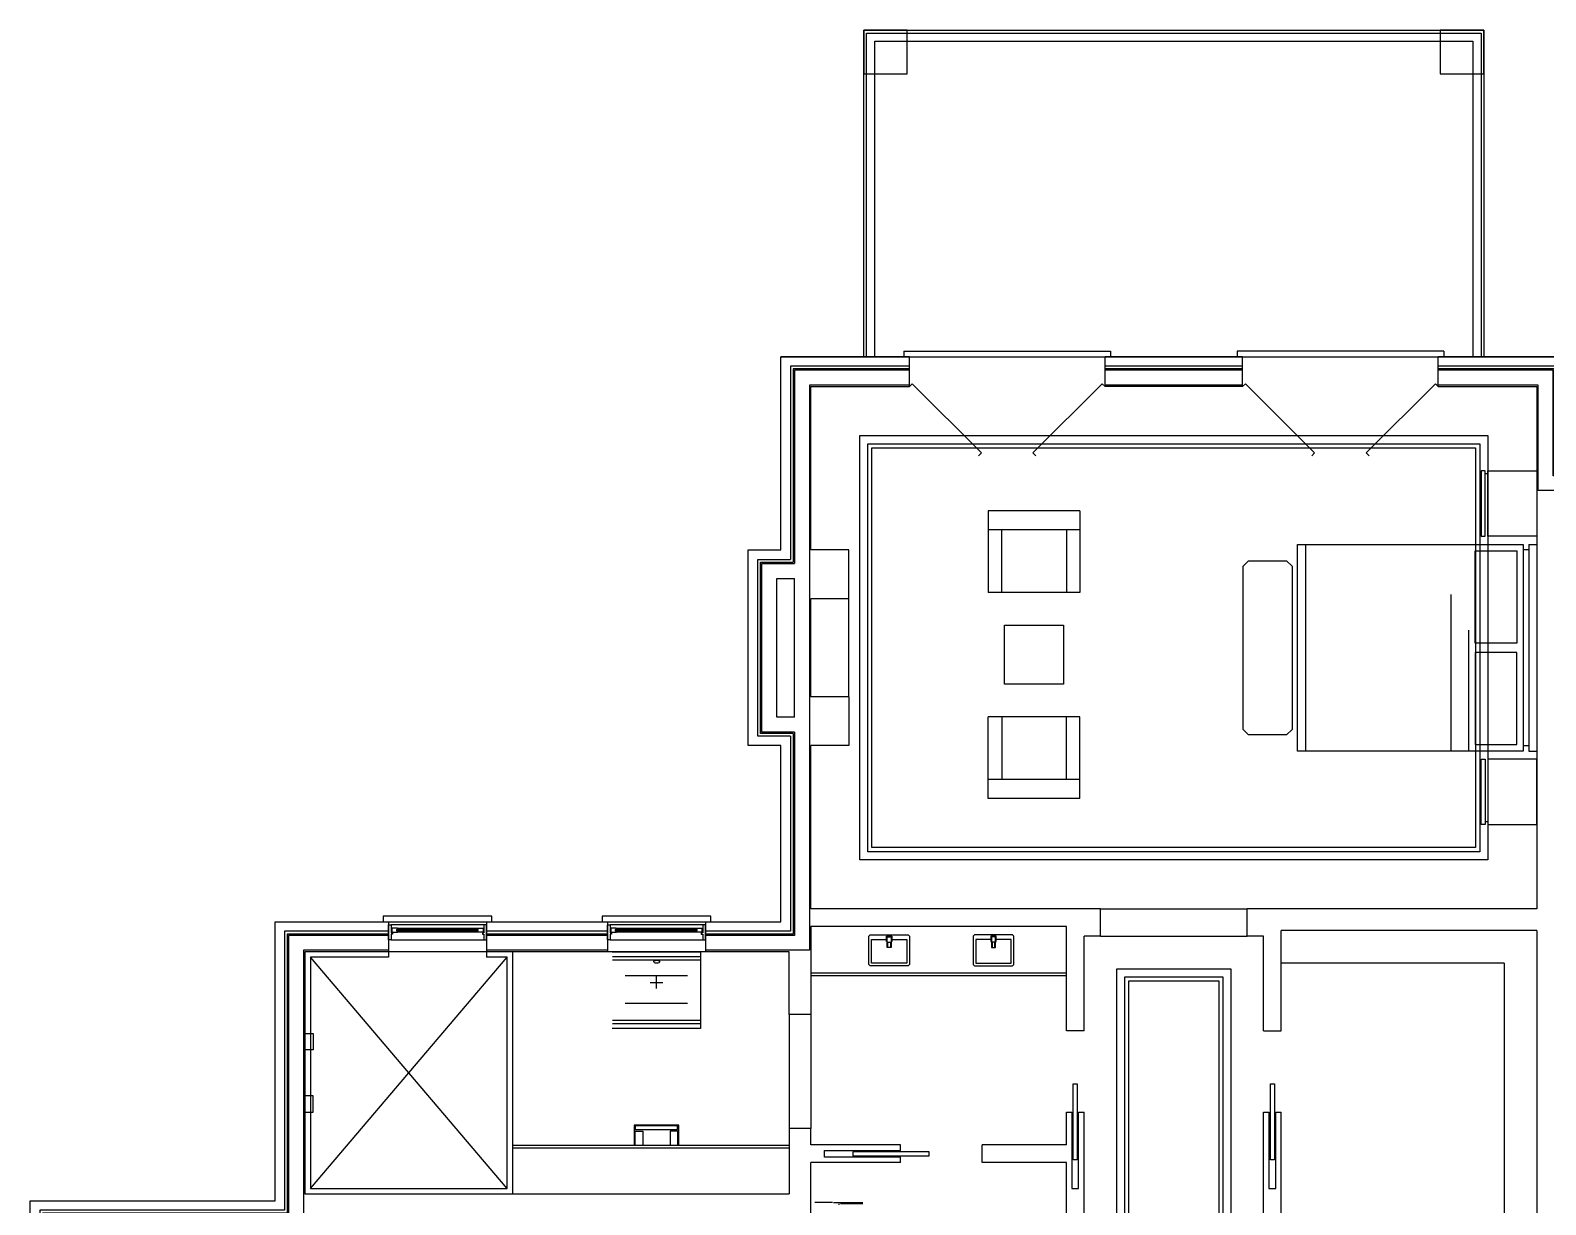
# Model space of a CAD drawing. Header units: metres. Extents: x -730 to 730, y 27 to 1096.
# Drawn here: x -728 to -171, y 664 to 1096 of the extents above; entities that cross this region are included whole.
import ezdxf

# ---------------------------------------------------------------- set-up
doc = ezdxf.new("R2010")
doc.units = ezdxf.units.M

msp = doc.modelspace()

# ---------------------------------------------------------------- linework, layer by layer
at = {"layer": 'Defpoints'}
msp.add_lwpolyline([(-70, 116.5), (-177, 116.5), (-177, 159.5), (-452.01, 159.5), (-452, 207.5), (-449, 207.5), (-449, 513), (-644, 513), (-644, 508.5), (-728, 508.5), (-728, 665.5), (-638, 665.5), (-638, 768.08), (-452, 768.08), (-452, 832.83), (-464, 832.83), (-464, 904.83), (-452, 904.83), (-452, 975.83), (-163, 975.83)], dxfattribs=at)
at = {"layer": 'FP-Above'}
for p, q in [((-334.5, 772.83), (-280.5, 772.83)), ((-334.5, 762.83), (-280.5, 762.83)), ((-186, 752.83), (-268, 752.83)), ((-186, 752.83), (-186, 644.58)), ((-441, 749.33), (-347, 749.33))]:
    msp.add_line(p, q, dxfattribs=at)
at = {"layer": 'FP-Above', "elevation": -0.34}
for points in [[(-423, 946.83), (-192, 946.83), (-192, 790.83), (-423, 790.83)], [(-420, 943.83), (-195, 943.83), (-195, 793.83), (-420, 793.83)], [(-418.5, 942.33), (-196.5, 942.33), (-196.5, 795.33), (-418.5, 795.33)]]:
    msp.add_lwpolyline(points, close=True, dxfattribs=at)
at = {"layer": 'FP-Above'}
for points in [[(-328.5, 750.83), (-286.5, 750.83), (-286.5, 644.58), (-328.5, 644.58)], [(-325.5, 747.83), (-289.5, 747.83), (-289.5, 647.58), (-325.5, 647.58)], [(-324, 746.33), (-291, 746.33), (-291, 649.08), (-324, 649.08)]]:
    msp.add_lwpolyline(points, close=True, dxfattribs=at)
for points in [[(-449, 734.04), (-449, 692.04)], [(-441, 734.04), (-441, 692.04)]]:
    msp.add_lwpolyline(points, dxfattribs=at)
at = {"layer": 'FP-Balcony', "elevation": -0.34}
for points in [[(-421.5, 975.83), (-421.5, 1095.83), (-193.5, 1095.83), (-193.5, 975.83)], [(-420.5, 975.83), (-420.5, 1094.83), (-194.5, 1094.83), (-194.5, 975.83)], [(-417.5, 975.83), (-417.5, 1091.83), (-197.5, 1091.83), (-197.5, 975.83)]]:
    msp.add_lwpolyline(points, dxfattribs=at)
at = {"layer": 'FP-Below', "elevation": -0.34}
for points in [[(-421.5, 1079.83), (-405.5, 1079.83), (-405.5, 1095.83), (-421.5, 1095.83)], [(-209.5, 1079.83), (-193.5, 1079.83), (-193.5, 1095.83), (-209.5, 1095.83)]]:
    msp.add_lwpolyline(points, close=True, dxfattribs=at)
at = {"layer": 'FP-Door'}
for points in [[(-379.29, 939.38), (-378.23, 940.44), (-403.69, 965.89), (-404.75, 964.83)], [(-358.22, 939.38), (-359.28, 940.44), (-333.82, 965.89), (-332.76, 964.83)], [(-256.79, 939.38), (-255.73, 940.44), (-281.19, 965.89), (-282.25, 964.83)], [(-235.71, 939.38), (-236.77, 940.44), (-211.32, 965.89), (-210.26, 964.83)]]:
    msp.add_lwpolyline(points, dxfattribs=at)
for points in [[(-344.5, 708.54), (-343, 708.54), (-343, 680.54), (-344.5, 680.54)], [(-272, 708.54), (-270.5, 708.54), (-270.5, 680.54), (-272, 680.54)], [(-397.5, 682.04), (-397.5, 683.54), (-425.5, 683.54), (-425.5, 682.04)]]:
    msp.add_lwpolyline(points, close=True, dxfattribs=at)
at = {"layer": 'FP-Fixture'}
for p, q in [((-192, 932.82), (-193, 932.82)), ((-262, 830.82), (-262, 906.82)), ((-262, 906.82), (-179, 906.82)), ((-259, 830.82), (-259, 906.82)), ((-196.73, 870.54), (-196.73, 904.4)), ((-196.73, 904.4), (-181.42, 904.4)), ((-181.42, 904.4), (-181.42, 870.55)), ((-179, 906.82), (-179, 830.82)), ((-177, 904.82), (-179, 904.82)), ((-177, 906.82), (-177, 830.82)), ((-177, 906.82), (-174, 906.82)), ((-174, 906.82), (-174, 830.82)), ((-205.61, 888.46), (-205.61, 830.82)), ((-199.15, 875.32), (-199.15, 830.82)), ((-181.42, 870.55), (-196.73, 870.54)), ((-196.73, 867.1), (-196.73, 833.25)), ((-181.42, 867.1), (-196.73, 867.1)), ((-181.42, 833.25), (-181.42, 867.1)), ((-179, 830.82), (-262, 830.82)), ((-196.73, 833.25), (-181.42, 833.25)), ((-177, 832.82), (-179, 832.82)), ((-177, 830.82), (-174, 830.82)), ((-191.99, 804.82), (-192.99, 804.82)), ((-412.43, 763.08), (-412.43, 762.83)), ((-411.93, 763.08), (-411.93, 762.83)), ((-374.07, 763.08), (-374.07, 762.83)), ((-373.57, 763.08), (-373.57, 762.83)), ((-625, 670), (-552.61, 755.08)), ((-552.6, 670), (-625, 755.08)), ((-497.75, 743.49), (-497.75, 748.08)), ((-441, 748.33), (-347, 748.33)), ((-500.04, 745.79), (-495.45, 745.79)), ((-550.6, 686), (-449, 686)), ((-433.02, 664.82), (-439.49, 664.81)), ((-421.84, 664.8), (-432.62, 664.8)), ((-430.46, 664.09), (-430.81, 664.09)), ((-421.86, 664.41), (-430.08, 664.41))]:
    msp.add_line(p, q, dxfattribs=at)
for points, elevation in [([(-193, 909.82), (-193, 933.82), (-194.5, 933.82), (-194.5, 909.82)], -0.34), ([(-174, 933.82), (-174, 909.82), (-192, 909.82), (-192, 933.82)], -0.34), ([(-264, 898.82), (-264, 838.82), (-266, 836.82), (-280, 836.82), (-282, 838.82), (-282, 898.82), (-280, 900.82), (-266, 900.82)], -0.34), ([(-193, 827.82), (-192.99, 803.82), (-194.49, 803.82), (-194.5, 827.82)], -0.34), ([(-173.99, 803.82), (-174, 827.82), (-192, 827.82), (-191.99, 803.82)], -0.34), ([(-411.43, 763.33), (-411.43, 763.08), (-412.93, 763.08), (-412.93, 763.33)], -0.68), ([(-411.43, 758.58), (-412.93, 758.58), (-412.93, 762.58), (-411.43, 762.58)], -0.68), ([(-411.68, 760.58), (-411.68, 758.58), (-412.68, 758.58), (-412.68, 760.58)], -0.68), ([(-374.57, 763.33), (-374.57, 763.08), (-373.07, 763.08), (-373.07, 763.33)], -0.68), ([(-374.57, 758.58), (-373.07, 758.58), (-373.07, 762.58), (-374.57, 762.58)], -0.68), ([(-374.32, 760.58), (-374.32, 758.58), (-373.32, 758.58), (-373.32, 760.58)], -0.68)]:
    msp.add_lwpolyline(points, close=True, dxfattribs=dict(at, elevation=elevation))
for points, elevation in [([(-411.43, 763.33), (-405.18, 763.33), (-404.68, 762.83), (-404.68, 752.33), (-405.18, 751.83), (-419.18, 751.83), (-419.68, 752.33), (-419.68, 762.83), (-419.18, 763.33), (-412.93, 763.33)], -0.68), ([(-411.18, 761.58), (-405.68, 761.58), (-405.68, 752.83), (-418.68, 752.83), (-418.68, 761.58), (-413.18, 761.58)], -0.68), ([(-412.93, 760.83), (-413.18, 760.83), (-413.18, 762.83), (-411.18, 762.83), (-411.18, 760.83), (-411.43, 760.83)], -0.68), ([(-374.57, 763.33), (-380.82, 763.33), (-381.32, 762.83), (-381.32, 752.33), (-380.82, 751.83), (-366.82, 751.83), (-366.32, 752.33), (-366.32, 762.83), (-366.82, 763.33), (-373.07, 763.33)], -0.68), ([(-374.82, 761.58), (-380.32, 761.58), (-380.32, 752.83), (-367.32, 752.83), (-367.32, 761.58), (-372.82, 761.58)], -0.68), ([(-373.07, 760.83), (-372.82, 760.83), (-372.82, 762.83), (-374.82, 762.83), (-374.82, 760.83), (-374.57, 760.83)], -0.68), ([(-596.25, 757.08), (-596.25, 755.08)], -0.65), ([(-560.25, 757.08), (-560.25, 755.08)], -0.65)]:
    msp.add_lwpolyline(points, dxfattribs=dict(at, elevation=elevation))
for points in [[(-596.25, 757.08), (-627, 757.08), (-627, 668)], [(-627, 668), (-550.6, 668), (-550.61, 757.08), (-560.25, 757.08)], [(-596.25, 755.08), (-625, 755.08), (-625, 670), (-552.6, 670), (-552.61, 755.08), (-560.25, 755.08)], [(-513.98, 757.08), (-481.51, 757.08), (-481.51, 728.85), (-513.98, 728.85)], [(-513.96, 755.32), (-481.54, 755.32), (-481.54, 730.61), (-513.96, 730.61)], [(-513.94, 754.12), (-481.55, 754.12), (-481.55, 731.81), (-513.94, 731.81)], [(-498.74, 753.37), (-498.67, 753.55), (-498.42, 753.75), (-498.09, 753.87), (-497.64, 753.91), (-497.2, 753.87), (-496.86, 753.75), (-496.61, 753.55), (-496.54, 753.37), (-496.61, 753.19), (-496.86, 752.99), (-497.2, 752.88), (-497.64, 752.83), (-498.09, 752.88), (-498.42, 752.99), (-498.67, 753.19)], [(-486.28, 748.19), (-509.21, 748.19)], [(-486.28, 738.02), (-509.21, 738.02)], [(-627, 727.01), (-624, 727.01), (-624, 721.01), (-627, 721.01), (-627, 727.01)], [(-627, 698.07), (-624, 698.07), (-624, 704.07), (-627, 704.07), (-627, 698.07)]]:
    msp.add_lwpolyline(points, dxfattribs=at)
at = {"layer": 'FP-Furniture'}
for p, q in [((-375.72, 919.2), (-375.72, 889.15)), ((-342.02, 919.2), (-375.72, 919.2)), ((-342.02, 919.2), (-342.02, 889.15)), ((-342.02, 912.2), (-375.72, 912.2)), ((-370.72, 889.15), (-370.72, 912.2)), ((-347.02, 912.2), (-347.02, 889.15)), ((-427, 850.83), (-427, 886.83)), ((-342.02, 889.15), (-375.72, 889.15)), ((-342.02, 843.45), (-375.72, 843.44)), ((-375.72, 813.4), (-375.72, 843.44)), ((-370.72, 843.44), (-370.72, 820.4)), ((-347.02, 820.4), (-347.02, 843.45)), ((-342.02, 813.4), (-342.02, 843.45)), ((-342.02, 820.4), (-375.72, 820.4)), ((-342.02, 813.4), (-375.72, 813.4))]:
    msp.add_line(p, q, dxfattribs=at)
at = {"layer": 'FP-Furniture', "elevation": -0.34}
msp.add_lwpolyline([(-348.02, 855.45), (-369.72, 855.45), (-369.72, 877.15), (-348.02, 877.15)], close=True, dxfattribs=at)
at = {"layer": 'FP-Furniture', "color": 8, "elevation": -0.34}
for points in [[(-489.53, 686), (-489.53, 693.34), (-505.9, 693.34), (-505.9, 686)], [(-505.61, 686), (-505.61, 691.09), (-502.81, 691.09), (-502.81, 686)], [(-489.89, 686), (-489.89, 691.09), (-492.69, 691.09), (-492.69, 686)]]:
    msp.add_lwpolyline(points, dxfattribs=at)
at = {"layer": 'FP-Furniture', "color": 8, "elevation": -0.68}
msp.add_lwpolyline([(-505.54, 691.75), (-489.96, 691.75), (-489.96, 693), (-505.54, 693)], close=True, dxfattribs=at)
at = {"layer": 'FP-Mill'}
msp.add_line((-550.6, 685), (-449, 685), dxfattribs=at)
at = {"layer": 'FP-Proposed Wall'}
for p, q in [((-452, 904.83), (-452, 975.83)), ((-404.75, 975.83), (-452, 975.83)), ((-404.75, 964.83), (-404.75, 975.83)), ((-332.76, 964.83), (-332.76, 975.83)), ((-282.25, 975.83), (-332.76, 975.83)), ((-282.25, 964.83), (-282.25, 975.83)), ((-210.26, 964.83), (-210.26, 975.83)), ((-163, 975.83), (-210.26, 975.83)), ((-441, 904.83), (-441, 964.83)), ((-441, 964.83), (-404.75, 964.83)), ((-282.25, 964.83), (-332.76, 964.83)), ((-210.26, 964.83), (-174, 964.83)), ((-174, 964.83), (-174, 772.83)), ((-464, 832.83), (-464, 904.83)), ((-464, 904.83), (-452, 904.83)), ((-427, 904.83), (-441.01, 904.83)), ((-427, 886.83), (-427, 904.83)), ((-441, 850.83), (-441, 886.83)), ((-427, 886.83), (-441, 886.83)), ((-427, 850.83), (-441, 850.83)), ((-427, 850.83), (-427, 832.83)), ((-452, 832.83), (-464, 832.83)), ((-452, 768.08), (-452, 832.83)), ((-427, 832.83), (-441.01, 832.83)), ((-441, 772.83), (-441, 832.83)), ((-334.5, 772.83), (-441, 772.83)), ((-334.5, 762.83), (-334.5, 772.83)), ((-280.5, 762.83), (-280.5, 772.83)), ((-174, 772.83), (-280.5, 772.83)), ((-638, 665.5), (-638, 768.08)), ((-638, 768.08), (-596.25, 768.08)), ((-596.25, 768.08), (-596.25, 757.08)), ((-560.25, 768.08), (-560.25, 757.08)), ((-560.25, 768.08), (-515.75, 768.08)), ((-515.75, 768.08), (-515.75, 757.08)), ((-479.75, 768.08), (-479.75, 757.08)), ((-479.75, 768.08), (-452, 768.08)), ((-347, 766.33), (-441, 766.33)), ((-441, 766.33), (-441, 766.33)), ((-347, 728.04), (-347, 766.33)), ((-268, 728.04), (-268, 764.83)), ((-174, 764.83), (-268, 764.83)), ((-174, 764.83), (-174, 632.58)), ((-340.5, 728.04), (-340.5, 762.83)), ((-334.5, 762.83), (-340.5, 762.83)), ((-274.5, 762.83), (-280.5, 762.83)), ((-274.5, 728.04), (-274.5, 762.83)), ((-627, 757.08), (-627, 668)), ((-596.25, 757.08), (-627, 757.08)), ((-515.75, 757.08), (-560.25, 757.08)), ((-449, 757.08), (-479.75, 757.08)), ((-340.5, 728.04), (-347, 728.04)), ((-274.5, 728.04), (-268, 728.04)), ((-347, 698.04), (-345, 698.04)), ((-347, 686.04), (-347, 698.04)), ((-342.5, 698.04), (-340.5, 698.04)), ((-340.5, 632.58), (-340.5, 698.04)), ((-274.5, 632.58), (-274.5, 698.04)), ((-274.5, 698.04), (-272.5, 698.04)), ((-270, 698.04), (-268, 698.04)), ((-268, 632.58), (-268, 698.04)), ((-408, 686.04), (-441, 686.04)), ((-408, 684.04), (-408, 686.04)), ((-378, 679.54), (-378, 686.04)), ((-347, 686.04), (-378, 686.04)), ((-408, 679.54), (-408, 681.54)), ((-441, 632.58), (-441, 679.54)), ((-408, 679.54), (-441, 679.54)), ((-347, 679.54), (-378, 679.54)), ((-347, 632.58), (-347, 679.54)), ((-728, 665.5), (-638, 665.5)), ((-627, 668), (-449, 668))]:
    msp.add_line(p, q, dxfattribs=at)
at = {"layer": 'FP-Proposed Wall', "color": 8}
for p, q in [((-345, 698.04), (-345, 670.04)), ((-342.5, 670.04), (-342.5, 698.04)), ((-272.5, 698.04), (-272.5, 670.04)), ((-270, 670.04), (-270, 698.04)), ((-436, 681.54), (-436, 684.04)), ((-436, 684.04), (-408, 684.04)), ((-408, 681.54), (-436, 681.54)), ((-345, 670.04), (-342.5, 670.04)), ((-272.5, 670.04), (-270, 670.04))]:
    msp.add_line(p, q, dxfattribs=at)
at = {"layer": 'FP-Proposed Wall'}
for points in [[(-441, 766.33), (-441, 734.04), (-449, 734.04), (-449, 757.08)], [(-441, 686.04), (-441, 692.04), (-449, 692.04), (-449, 668)]]:
    msp.add_lwpolyline(points, dxfattribs=at)
at = {"layer": 'FP-Stair', "elevation": -0.68}
for points in [[(-406.75, 977.83), (-406.75, 975.83)], [(-406.75, 977.83), (-330.76, 977.83), (-330.76, 975.83)], [(-208.26, 977.83), (-284.25, 977.83), (-284.25, 975.83)], [(-208.26, 977.83), (-208.26, 975.83)]]:
    msp.add_lwpolyline(points, dxfattribs=at)
at = {"layer": 'FP-Wall Detail'}
for points in [[(-404.75, 972.33), (-448.5, 972.33), (-448.5, 901.33)], [(-404.75, 971.33), (-447.5, 971.33), (-447.5, 900.33)], [(-404.75, 970.83), (-447, 970.83), (-447, 899.83)], [(-282.25, 972.33), (-332.76, 972.33)], [(-282.25, 971.33), (-332.76, 971.33)], [(-282.25, 970.83), (-332.76, 970.83)], [(-108, 933.58), (-166.5, 933.58), (-166.5, 972.33), (-210.26, 972.33)], [(-108, 932.58), (-167.5, 932.58), (-167.5, 971.33), (-210.26, 971.33)], [(-108, 932.08), (-168, 932.08), (-168, 970.83), (-210.26, 970.83)], [(-404.75, 965.33), (-441.5, 965.33), (-441.5, 757.58), (-479.75, 757.58)], [(-282.25, 965.33), (-332.76, 965.33)], [(-108, 926.58), (-173.5, 926.58), (-173.5, 965.33), (-210.26, 965.33)], [(-448.5, 836.33), (-460.5, 836.33), (-460.5, 901.33), (-448.5, 901.33)], [(-447.5, 837.33), (-459.5, 837.33), (-459.5, 900.33), (-447.5, 900.33)], [(-447, 837.83), (-459, 837.83), (-459, 899.83), (-447, 899.83)], [(-447, 843.33), (-453.5, 843.33), (-453.5, 894.33), (-447, 894.33)], [(-447, 843.33), (-447, 894.33)], [(-447, 837.83), (-447, 763.08), (-479.75, 763.08)], [(-447.5, 837.33), (-447.5, 763.58), (-479.75, 763.58)], [(-448.5, 836.33), (-448.5, 764.58), (-479.75, 764.58)], [(-596.25, 764.58), (-634.5, 764.58), (-634.5, 662), (-724.5, 662), (-724.5, 617)], [(-596.25, 763.58), (-633.5, 763.58), (-633.5, 661), (-723.5, 661), (-723.5, 617)], [(-515.75, 764.58), (-560.25, 764.58)], [(-515.75, 763.58), (-560.25, 763.58)], [(-596.25, 763.08), (-633, 763.08), (-633, 660.5), (-723, 660.5), (-723, 617)], [(-515.75, 763.08), (-560.25, 763.08)], [(-596.25, 757.58), (-627.5, 757.58), (-627.5, 655), (-717.5, 655), (-717.5, 617)], [(-515.75, 757.58), (-560.25, 757.58)]]:
    msp.add_lwpolyline(points, dxfattribs=at)
at = {"layer": 'FP-Window'}
for p, q in [((-598.25, 770.08), (-598.25, 768.08)), ((-558.25, 770.08), (-598.25, 770.08)), ((-558.25, 768.08), (-558.25, 770.08)), ((-517.75, 770.08), (-517.75, 768.08)), ((-477.75, 770.08), (-517.75, 770.08)), ((-477.75, 768.08), (-477.75, 770.08)), ((-561.25, 766.98), (-595.25, 766.98)), ((-593.25, 764.73), (-593.25, 765.23)), ((-593, 765.73), (-563.5, 765.73)), ((-593, 765.73), (-592.75, 765.48)), ((-593, 764.23), (-592.75, 764.48)), ((-563.5, 764.23), (-593, 764.23)), ((-592.75, 765.48), (-592.75, 765.35)), ((-592.75, 764.6), (-592.75, 764.48)), ((-563.5, 765.73), (-563.75, 765.48)), ((-563.75, 765.48), (-563.75, 765.35)), ((-563.75, 764.6), (-563.75, 764.48)), ((-563.5, 764.23), (-563.75, 764.48)), ((-563.25, 764.73), (-563.25, 765.23)), ((-480.75, 766.98), (-514.75, 766.98)), ((-512.75, 764.73), (-512.75, 765.23)), ((-512.5, 765.73), (-483, 765.73)), ((-512.5, 765.73), (-512.25, 765.48)), ((-512.5, 764.23), (-512.25, 764.48)), ((-483, 764.23), (-512.5, 764.23)), ((-512.25, 765.48), (-512.25, 765.35)), ((-512.25, 764.6), (-512.25, 764.48)), ((-483, 765.73), (-483.25, 765.48)), ((-483.25, 765.48), (-483.25, 765.35)), ((-483.25, 764.6), (-483.25, 764.48)), ((-483, 764.23), (-483.25, 764.48)), ((-482.75, 764.73), (-482.75, 765.23)), ((-595.25, 761.48), (-561.25, 761.48)), ((-514.75, 761.48), (-480.75, 761.48)), ((-560.25, 757.08), (-596.25, 757.08)), ((-596.25, 757.08), (-596.25, 757.08)), ((-479.75, 757.08), (-515.75, 757.08)), ((-515.75, 757.08), (-515.75, 757.08))]:
    msp.add_line(p, q, dxfattribs=at)
for points in [[(-596.25, 766.98), (-595.25, 766.98), (-595.25, 763.98), (-594.75, 763.98), (-594.75, 763.48), (-595.25, 763.48), (-595.25, 761.48), (-596.25, 761.48), (-596.25, 766.98)], [(-593, 765.73), (-595, 765.73), (-595, 764.23), (-593, 764.23)], [(-563.25, 765.35), (-593.25, 765.35), (-593.25, 765.23), (-563.25, 765.23)], [(-563.25, 764.6), (-593.25, 764.6), (-593.25, 764.73), (-563.25, 764.73)], [(-563.5, 765.73), (-561.5, 765.73), (-561.5, 764.23), (-563.5, 764.23)], [(-560.25, 766.98), (-561.25, 766.98), (-561.25, 763.98), (-561.75, 763.98), (-561.75, 763.48), (-561.25, 763.48), (-561.25, 761.48), (-560.25, 761.48), (-560.25, 766.98)], [(-515.75, 766.98), (-514.75, 766.98), (-514.75, 763.98), (-514.25, 763.98), (-514.25, 763.48), (-514.75, 763.48), (-514.75, 761.48), (-515.75, 761.48), (-515.75, 766.98)], [(-512.5, 765.73), (-514.5, 765.73), (-514.5, 764.23), (-512.5, 764.23)], [(-482.75, 765.35), (-512.75, 765.35), (-512.75, 765.23), (-482.75, 765.23)], [(-482.75, 764.6), (-512.75, 764.6), (-512.75, 764.73), (-482.75, 764.73)], [(-483, 765.73), (-481, 765.73), (-481, 764.23), (-483, 764.23)], [(-479.75, 766.98), (-480.75, 766.98), (-480.75, 763.98), (-481.25, 763.98), (-481.25, 763.48), (-480.75, 763.48), (-480.75, 761.48), (-479.75, 761.48), (-479.75, 766.98)]]:
    msp.add_lwpolyline(points, dxfattribs=at)

doc.saveas('drawing.dxf')
